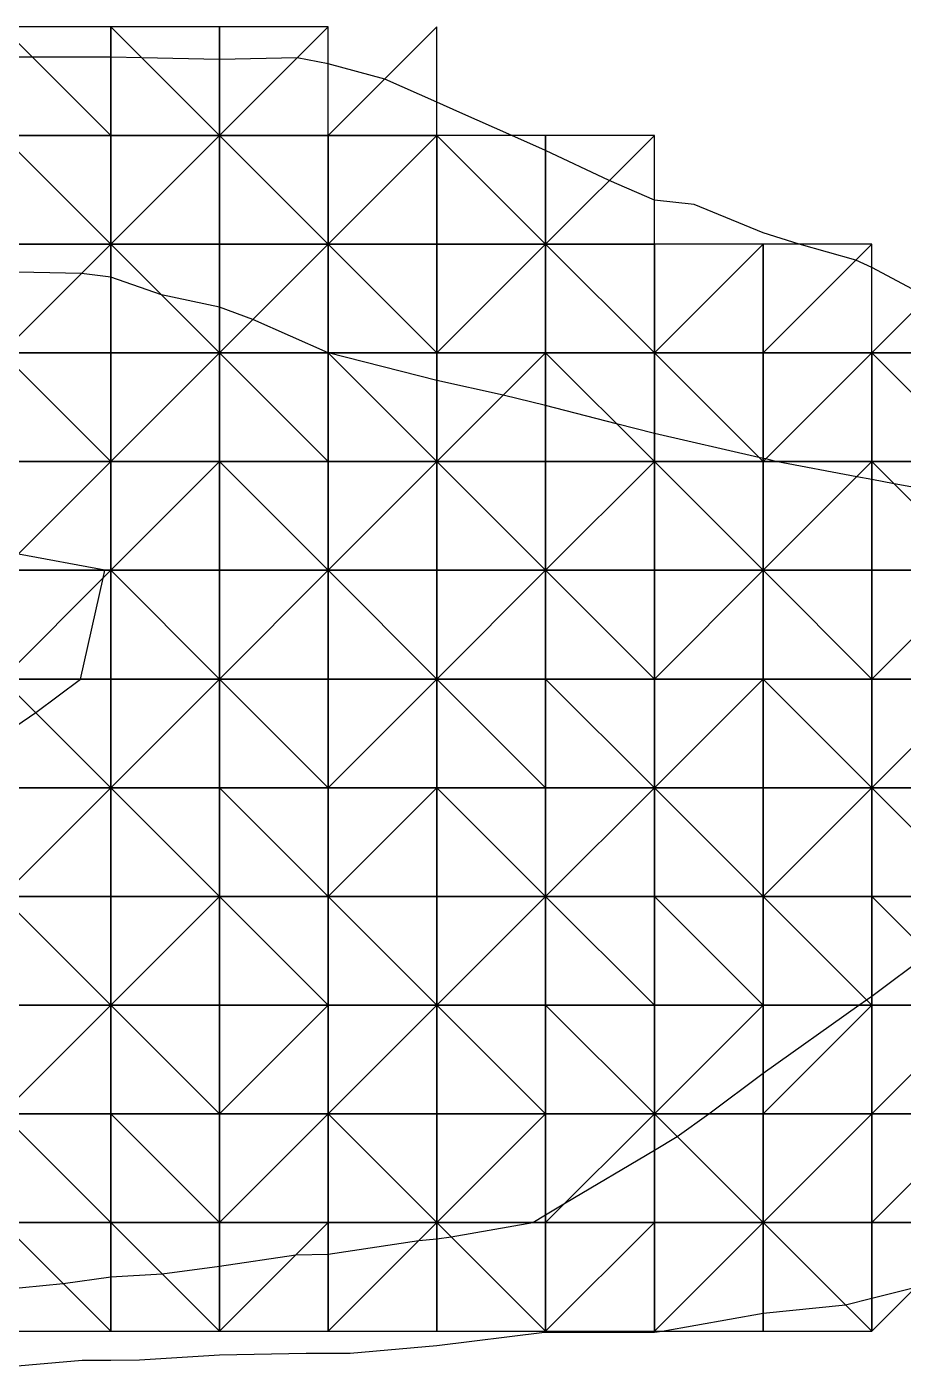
# Model space of a CAD drawing. Header units: metres. Extents: x 4732344 to 4732577, y 2266116 to 2266284.
# Drawn here: x 4732418.81 to 4732422.84, y 2266137.57 to 2266143.73 of the extents above; entities that cross this region are included whole.
import ezdxf

# ---------------------------------------------------------------- set-up
doc = ezdxf.new("R2010")
doc.units = ezdxf.units.M
doc.layers.add('TIN', color=5, linetype='Continuous')

msp = doc.modelspace()

# ---------------------------------------------------------------- linework, layer by layer
at = {"layer": 'lleno', "color": 3}
for points in [[(4732422.9538, 2266142.4868, 1327.9028), (4732422.698, 2266142.6239, 1327.8913), (4732422.6248, 2266142.6578, 1327.8885), (4732422.3647, 2266142.731, 1327.8828), (4732422.198, 2266142.7827, 1327.8788), (4732421.8809, 2266142.9139, 1327.8682), (4732421.698, 2266142.9337, 1327.8671), (4732421.4905, 2266143.0235, 1327.8598), (4732421.198, 2266143.1616, 1327.8484), (4732421.0417, 2266143.231, 1327.8427), (4732420.8038, 2266143.3368, 1327.834), (4732420.698, 2266143.3838, 1327.8301), (4732420.4576, 2266143.4906, 1327.8213), (4732420.198, 2266143.5603, 1327.8159), (4732420.0551, 2266143.5881, 1327.8138), (4732419.698, 2266143.581, 1327.8156), (4732419.3409, 2266143.5881, 1327.8161), (4732419.198, 2266143.591, 1327.8163), (4732418.838, 2266143.591, 1327.8175), (4732418.698, 2266143.591, 1327.818)], [(4732423.198, 2266141.5568, 1328.0858), (4732422.8007, 2266141.6283, 1328.0806), (4732422.698, 2266141.6486, 1328.0791), (4732422.6286, 2266141.6616, 1328.0781), (4732422.2568, 2266141.731, 1328.0731), (4732422.2105, 2266141.7435, 1328.0722), (4732422.198, 2266141.7459, 1328.072), (4732422.1784, 2266141.7506, 1328.0717), (4732421.698, 2266141.8598, 1328.0635), (4732421.5245, 2266141.9045, 1328.06), (4732421.198, 2266141.9886, 1328.0535), (4732421.0029, 2266142.0359, 1328.0499), (4732420.698, 2266142.1041, 1328.0447), (4732420.198, 2266142.231, 1328.0349), (4732420.198, 2266142.231, 1328.0349), (4732419.8518, 2266142.3848, 1328.0222), (4732419.698, 2266142.4415, 1328.0176), (4732419.4313, 2266142.4977, 1328.0134), (4732419.198, 2266142.5788, 1328.0069), (4732419.0634, 2266142.5964, 1328.0058), (4732418.698, 2266142.6035, 1328.0064)], [(4732418.698, 2266140.471, 1328.3117), (4732418.8528, 2266140.5762, 1328.3151), (4732419.0591, 2266140.731, 1328.3201), (4732419.1623, 2266141.1953, 1328.3308), (4732419.1702, 2266141.231, 1328.3276), (4732418.7726, 2266141.3056, 1328.3222)], [(4732418.698, 2266137.9236, 1328.0321), (4732418.9784, 2266137.9506, 1328.0307), (4732419.198, 2266137.981, 1328.0293), (4732419.4335, 2266137.9955, 1328.0283), (4732419.698, 2266138.0302, 1328.0268), (4732420.049, 2266138.082, 1328.0246), (4732420.198, 2266138.0848, 1328.0241), (4732420.6147, 2266138.1477, 1328.0215), (4732420.698, 2266138.156, 1328.0215), (4732420.7638, 2266138.1652, 1328.0216), (4732421.1392, 2266138.231, 1328.0228), (4732421.198, 2266138.2667, 1328.0239), (4732421.2889, 2266138.3219, 1328.0257), (4732421.698, 2266138.5643, 1328.0332), (4732421.8027, 2266138.6263, 1328.0351), (4732421.948, 2266138.731, 1328.0385), (4732422.198, 2266138.9185, 1328.0445), (4732422.6392, 2266139.231, 1328.0545), (4732422.6736, 2266139.2554, 1328.0553), (4732422.698, 2266139.2727, 1328.0558), (4732422.9599, 2266139.4691, 1328.0622)], [(4732418.698, 2266137.5655, 1327.9396), (4732419.0654, 2266137.5984, 1327.9378), (4732419.198, 2266137.5984, 1327.9373), (4732419.3296, 2266137.5994, 1327.9369), (4732419.698, 2266137.623, 1327.9353), (4732420.0964, 2266137.6294, 1327.9339), (4732420.198, 2266137.6302, 1327.9336), (4732420.2988, 2266137.6302, 1327.9333), (4732420.698, 2266137.6652, 1327.9313), (4732421.193, 2266137.726, 1327.9285), (4732421.198, 2266137.726, 1327.9285), (4732421.203, 2266137.726, 1327.9285), (4732421.698, 2266137.726, 1327.927), (4732421.7337, 2266137.731, 1327.9267), (4732422.198, 2266137.8133, 1327.9236), (4732422.5773, 2266137.8517, 1327.9216), (4732422.698, 2266137.8832, 1327.9206), (4732422.8999, 2266137.9329, 1327.9189)]]:
    msp.add_polyline3d(points, dxfattribs=at)
at = {"layer": 'TIN', "color": 5}
for points in [[(4732418.698, 2266143.731, 0.086), (4732419.198, 2266143.231, 0.136), (4732419.198, 2266143.731, 0.086)], [(4732418.698, 2266143.231, 0.136), (4732419.198, 2266143.231, 0.136), (4732418.698, 2266143.731, 0.086)], [(4732419.698, 2266143.731, 0.085), (4732419.198, 2266143.731, 0.086), (4732419.698, 2266143.231, 0.135)], [(4732419.198, 2266143.731, 0.086), (4732419.198, 2266143.231, 0.136), (4732419.698, 2266143.231, 0.135)], [(4732419.698, 2266143.231, 0.135), (4732420.198, 2266143.731, 0.086), (4732419.698, 2266143.731, 0.085)], [(4732420.198, 2266143.231, 0.127), (4732420.198, 2266143.731, 0.086), (4732419.698, 2266143.231, 0.135)], [(4732420.198, 2266143.231, 0.127), (4732420.698, 2266143.231, 0.111), (4732420.698, 2266143.731, 0.075)], [(4732419.198, 2266142.731, 0.186), (4732419.198, 2266143.231, 0.136), (4732418.698, 2266143.231, 0.136)], [(4732418.698, 2266143.231, 0.136), (4732418.698, 2266142.731, 0.187), (4732419.198, 2266142.731, 0.186)], [(4732419.198, 2266142.731, 0.186), (4732419.698, 2266143.231, 0.135), (4732419.198, 2266143.231, 0.136)], [(4732419.698, 2266142.731, 0.178), (4732419.698, 2266143.231, 0.135), (4732419.198, 2266142.731, 0.186)], [(4732420.198, 2266143.231, 0.127), (4732419.698, 2266143.231, 0.135), (4732420.198, 2266142.731, 0.164)], [(4732420.198, 2266142.731, 0.164), (4732419.698, 2266143.231, 0.135), (4732419.698, 2266142.731, 0.178)], [(4732420.698, 2266142.731, 0.148), (4732420.698, 2266143.231, 0.111), (4732420.198, 2266142.731, 0.164)], [(4732420.198, 2266142.731, 0.164), (4732420.698, 2266143.231, 0.111), (4732420.198, 2266143.231, 0.127)], [(4732421.198, 2266143.231, 0.095), (4732420.698, 2266143.231, 0.111), (4732421.198, 2266142.731, 0.131)], [(4732421.198, 2266142.731, 0.131), (4732420.698, 2266143.231, 0.111), (4732420.698, 2266142.731, 0.148)], [(4732421.698, 2266142.731, 0.115), (4732421.698, 2266143.231, 0.078), (4732421.198, 2266142.731, 0.131)], [(4732421.198, 2266142.731, 0.131), (4732421.698, 2266143.231, 0.078), (4732421.198, 2266143.231, 0.095)], [(4732419.198, 2266142.731, 0.186), (4732418.698, 2266142.231, 0.238), (4732419.198, 2266142.231, 0.232)], [(4732419.198, 2266142.731, 0.186), (4732418.698, 2266142.731, 0.187), (4732418.698, 2266142.231, 0.238)], [(4732419.198, 2266142.231, 0.232), (4732419.698, 2266142.231, 0.216), (4732419.198, 2266142.731, 0.186)], [(4732419.198, 2266142.731, 0.186), (4732419.698, 2266142.231, 0.216), (4732419.698, 2266142.731, 0.178)], [(4732419.698, 2266142.231, 0.216), (4732420.198, 2266142.731, 0.164), (4732419.698, 2266142.731, 0.178)], [(4732420.198, 2266142.231, 0.2), (4732420.198, 2266142.731, 0.164), (4732419.698, 2266142.231, 0.216)], [(4732420.698, 2266142.731, 0.148), (4732420.198, 2266142.731, 0.164), (4732420.698, 2266142.231, 0.183)], [(4732420.698, 2266142.231, 0.183), (4732420.198, 2266142.731, 0.164), (4732420.198, 2266142.231, 0.2)], [(4732420.698, 2266142.231, 0.183), (4732421.198, 2266142.731, 0.131), (4732420.698, 2266142.731, 0.148)], [(4732421.198, 2266142.231, 0.168), (4732421.198, 2266142.731, 0.131), (4732420.698, 2266142.231, 0.183)], [(4732421.198, 2266142.731, 0.131), (4732421.698, 2266142.231, 0.151), (4732421.698, 2266142.731, 0.115)], [(4732421.198, 2266142.231, 0.168), (4732421.698, 2266142.231, 0.151), (4732421.198, 2266142.731, 0.131)], [(4732421.698, 2266142.231, 0.151), (4732422.198, 2266142.731, 0.103), (4732421.698, 2266142.731, 0.115)], [(4732422.198, 2266142.231, 0.135), (4732422.198, 2266142.731, 0.103), (4732421.698, 2266142.231, 0.151)], [(4732422.698, 2266142.731, 0.094), (4732422.198, 2266142.731, 0.103), (4732422.198, 2266142.231, 0.135)], [(4732422.198, 2266142.231, 0.135), (4732422.698, 2266142.231, 0.122), (4732422.698, 2266142.731, 0.094)], [(4732423.198, 2266142.731, 0.079), (4732422.698, 2266142.231, 0.122), (4732423.198, 2266142.231, 0.105)], [(4732418.698, 2266141.731, 0.318), (4732419.198, 2266141.731, 0.303), (4732418.698, 2266142.231, 0.238)], [(4732419.198, 2266141.731, 0.303), (4732419.198, 2266142.231, 0.232), (4732418.698, 2266142.231, 0.238)], [(4732419.698, 2266142.231, 0.216), (4732419.198, 2266142.231, 0.232), (4732419.198, 2266141.731, 0.303)], [(4732419.198, 2266141.731, 0.303), (4732419.698, 2266141.731, 0.284), (4732419.698, 2266142.231, 0.216)], [(4732420.198, 2266141.731, 0.267), (4732420.198, 2266142.231, 0.2), (4732419.698, 2266142.231, 0.216)], [(4732419.698, 2266142.231, 0.216), (4732419.698, 2266141.731, 0.284), (4732420.198, 2266141.731, 0.267)], [(4732420.698, 2266141.731, 0.25), (4732420.698, 2266142.231, 0.183), (4732420.198, 2266142.231, 0.2)], [(4732420.698, 2266141.731, 0.25), (4732420.198, 2266142.231, 0.2), (4732420.198, 2266141.731, 0.267)], [(4732421.198, 2266141.731, 0.234), (4732421.198, 2266142.231, 0.168), (4732420.698, 2266141.731, 0.25)], [(4732421.198, 2266142.231, 0.168), (4732420.698, 2266142.231, 0.183), (4732420.698, 2266141.731, 0.25)], [(4732421.698, 2266141.731, 0.217), (4732421.698, 2266142.231, 0.151), (4732421.198, 2266142.231, 0.168)], [(4732421.698, 2266141.731, 0.217), (4732421.198, 2266142.231, 0.168), (4732421.198, 2266141.731, 0.234)], [(4732422.198, 2266142.231, 0.135), (4732421.698, 2266142.231, 0.151), (4732422.198, 2266141.731, 0.202)], [(4732421.698, 2266142.231, 0.151), (4732421.698, 2266141.731, 0.217), (4732422.198, 2266141.731, 0.202)], [(4732422.698, 2266141.731, 0.185), (4732422.698, 2266142.231, 0.122), (4732422.198, 2266141.731, 0.202)], [(4732422.198, 2266141.731, 0.202), (4732422.698, 2266142.231, 0.122), (4732422.198, 2266142.231, 0.135)], [(4732423.198, 2266142.231, 0.105), (4732422.698, 2266142.231, 0.122), (4732423.198, 2266141.731, 0.169)], [(4732423.198, 2266141.731, 0.169), (4732422.698, 2266142.231, 0.122), (4732422.698, 2266141.731, 0.185)], [(4732418.698, 2266141.231, 0.417), (4732419.198, 2266141.731, 0.303), (4732418.698, 2266141.731, 0.318)], [(4732418.698, 2266141.231, 0.417), (4732419.198, 2266141.231, 0.399), (4732419.198, 2266141.731, 0.303)], [(4732419.198, 2266141.731, 0.303), (4732419.198, 2266141.231, 0.399), (4732419.698, 2266141.731, 0.284)], [(4732419.198, 2266141.231, 0.399), (4732419.698, 2266141.231, 0.381), (4732419.698, 2266141.731, 0.284)], [(4732420.198, 2266141.231, 0.363), (4732420.198, 2266141.731, 0.267), (4732419.698, 2266141.731, 0.284)], [(4732419.698, 2266141.731, 0.284), (4732419.698, 2266141.231, 0.381), (4732420.198, 2266141.231, 0.363)], [(4732420.198, 2266141.231, 0.363), (4732420.698, 2266141.231, 0.346), (4732420.698, 2266141.731, 0.25)], [(4732420.698, 2266141.731, 0.25), (4732420.198, 2266141.731, 0.267), (4732420.198, 2266141.231, 0.363)], [(4732420.698, 2266141.731, 0.25), (4732421.198, 2266141.231, 0.328), (4732421.198, 2266141.731, 0.234)], [(4732420.698, 2266141.231, 0.346), (4732421.198, 2266141.231, 0.328), (4732420.698, 2266141.731, 0.25)], [(4732421.698, 2266141.731, 0.217), (4732421.198, 2266141.231, 0.328), (4732421.698, 2266141.231, 0.311)], [(4732421.198, 2266141.731, 0.234), (4732421.198, 2266141.231, 0.328), (4732421.698, 2266141.731, 0.217)], [(4732422.198, 2266141.231, 0.293), (4732421.698, 2266141.731, 0.217), (4732421.698, 2266141.231, 0.311)], [(4732422.198, 2266141.231, 0.293), (4732422.198, 2266141.731, 0.202), (4732421.698, 2266141.731, 0.217)], [(4732422.698, 2266141.731, 0.185), (4732422.198, 2266141.731, 0.202), (4732422.198, 2266141.231, 0.293)], [(4732422.698, 2266141.231, 0.276), (4732422.698, 2266141.731, 0.185), (4732422.198, 2266141.231, 0.293)], [(4732423.198, 2266141.231, 0.258), (4732423.198, 2266141.731, 0.169), (4732422.698, 2266141.731, 0.185)], [(4732423.198, 2266141.231, 0.258), (4732422.698, 2266141.731, 0.185), (4732422.698, 2266141.231, 0.276)], [(4732419.198, 2266141.231, 0.399), (4732418.698, 2266141.231, 0.417), (4732418.698, 2266140.731, 0.413)], [(4732419.198, 2266140.731, 0.395), (4732419.198, 2266141.231, 0.399), (4732418.698, 2266140.731, 0.413)], [(4732419.698, 2266140.731, 0.376), (4732419.698, 2266141.231, 0.381), (4732419.198, 2266141.231, 0.399)], [(4732419.698, 2266140.731, 0.376), (4732419.198, 2266141.231, 0.399), (4732419.198, 2266140.731, 0.395)], [(4732420.198, 2266141.231, 0.363), (4732419.698, 2266141.231, 0.381), (4732419.698, 2266140.731, 0.376)], [(4732419.698, 2266140.731, 0.376), (4732420.198, 2266140.731, 0.359), (4732420.198, 2266141.231, 0.363)], [(4732420.198, 2266141.231, 0.363), (4732420.198, 2266140.731, 0.359), (4732420.698, 2266140.731, 0.341)], [(4732420.698, 2266140.731, 0.341), (4732420.698, 2266141.231, 0.346), (4732420.198, 2266141.231, 0.363)], [(4732421.198, 2266140.731, 0.324), (4732421.198, 2266141.231, 0.328), (4732420.698, 2266140.731, 0.341)], [(4732420.698, 2266140.731, 0.341), (4732421.198, 2266141.231, 0.328), (4732420.698, 2266141.231, 0.346)], [(4732421.198, 2266141.231, 0.328), (4732421.698, 2266140.731, 0.306), (4732421.698, 2266141.231, 0.311)], [(4732421.198, 2266140.731, 0.324), (4732421.698, 2266140.731, 0.306), (4732421.198, 2266141.231, 0.328)], [(4732421.698, 2266141.231, 0.311), (4732421.698, 2266140.731, 0.306), (4732422.198, 2266141.231, 0.293)], [(4732421.698, 2266140.731, 0.306), (4732422.198, 2266140.731, 0.289), (4732422.198, 2266141.231, 0.293)], [(4732422.198, 2266141.231, 0.293), (4732422.198, 2266140.731, 0.289), (4732422.698, 2266140.731, 0.271)], [(4732422.198, 2266141.231, 0.293), (4732422.698, 2266140.731, 0.271), (4732422.698, 2266141.231, 0.276)], [(4732422.698, 2266140.731, 0.271), (4732423.198, 2266140.731, 0.254), (4732423.198, 2266141.231, 0.258)], [(4732422.698, 2266141.231, 0.276), (4732422.698, 2266140.731, 0.271), (4732423.198, 2266141.231, 0.258)], [(4732418.698, 2266140.231, 0.388), (4732419.198, 2266140.231, 0.371), (4732418.698, 2266140.731, 0.413)], [(4732418.698, 2266140.731, 0.413), (4732419.198, 2266140.231, 0.371), (4732419.198, 2266140.731, 0.395)], [(4732419.198, 2266140.731, 0.395), (4732419.198, 2266140.231, 0.371), (4732419.698, 2266140.731, 0.376)], [(4732419.698, 2266140.731, 0.376), (4732419.198, 2266140.231, 0.371), (4732419.698, 2266140.231, 0.352)], [(4732419.698, 2266140.731, 0.376), (4732419.698, 2266140.231, 0.352), (4732420.198, 2266140.231, 0.335)], [(4732420.198, 2266140.231, 0.335), (4732420.198, 2266140.731, 0.359), (4732419.698, 2266140.731, 0.376)], [(4732420.698, 2266140.731, 0.341), (4732420.198, 2266140.731, 0.359), (4732420.198, 2266140.231, 0.335)], [(4732420.198, 2266140.231, 0.335), (4732420.698, 2266140.231, 0.317), (4732420.698, 2266140.731, 0.341)], [(4732421.198, 2266140.231, 0.3), (4732420.698, 2266140.731, 0.341), (4732420.698, 2266140.231, 0.317)], [(4732421.198, 2266140.731, 0.324), (4732420.698, 2266140.731, 0.341), (4732421.198, 2266140.231, 0.3)], [(4732421.698, 2266140.231, 0.282), (4732421.698, 2266140.731, 0.306), (4732421.198, 2266140.731, 0.324)], [(4732421.198, 2266140.731, 0.324), (4732421.198, 2266140.231, 0.3), (4732421.698, 2266140.231, 0.282)], [(4732421.698, 2266140.231, 0.282), (4732422.198, 2266140.731, 0.289), (4732421.698, 2266140.731, 0.306)], [(4732422.198, 2266140.231, 0.264), (4732422.198, 2266140.731, 0.289), (4732421.698, 2266140.231, 0.282)], [(4732422.698, 2266140.231, 0.246), (4732422.198, 2266140.731, 0.289), (4732422.198, 2266140.231, 0.264)], [(4732422.698, 2266140.731, 0.271), (4732422.198, 2266140.731, 0.289), (4732422.698, 2266140.231, 0.246)], [(4732423.198, 2266140.231, 0.228), (4732423.198, 2266140.731, 0.254), (4732422.698, 2266140.231, 0.246)], [(4732422.698, 2266140.231, 0.246), (4732423.198, 2266140.731, 0.254), (4732422.698, 2266140.731, 0.271)], [(4732419.198, 2266140.231, 0.371), (4732418.698, 2266139.731, 0.362), (4732419.198, 2266139.731, 0.346)], [(4732419.198, 2266140.231, 0.371), (4732418.698, 2266140.231, 0.388), (4732418.698, 2266139.731, 0.362)], [(4732419.698, 2266139.731, 0.328), (4732419.698, 2266140.231, 0.352), (4732419.198, 2266140.231, 0.371)], [(4732419.198, 2266139.731, 0.346), (4732419.698, 2266139.731, 0.328), (4732419.198, 2266140.231, 0.371)], [(4732419.698, 2266139.731, 0.328), (4732420.198, 2266139.731, 0.311), (4732419.698, 2266140.231, 0.352)], [(4732419.698, 2266140.231, 0.352), (4732420.198, 2266139.731, 0.311), (4732420.198, 2266140.231, 0.335)], [(4732420.198, 2266140.231, 0.335), (4732420.198, 2266139.731, 0.311), (4732420.698, 2266140.231, 0.317)], [(4732420.198, 2266139.731, 0.311), (4732420.698, 2266139.731, 0.293), (4732420.698, 2266140.231, 0.317)], [(4732421.198, 2266139.731, 0.275), (4732420.698, 2266140.231, 0.317), (4732420.698, 2266139.731, 0.293)], [(4732421.198, 2266139.731, 0.275), (4732421.198, 2266140.231, 0.3), (4732420.698, 2266140.231, 0.317)], [(4732421.198, 2266140.231, 0.3), (4732421.198, 2266139.731, 0.275), (4732421.698, 2266140.231, 0.282)], [(4732421.698, 2266140.231, 0.282), (4732421.198, 2266139.731, 0.275), (4732421.698, 2266139.731, 0.258)], [(4732421.698, 2266140.231, 0.282), (4732422.198, 2266139.731, 0.239), (4732422.198, 2266140.231, 0.264)], [(4732421.698, 2266140.231, 0.282), (4732421.698, 2266139.731, 0.258), (4732422.198, 2266139.731, 0.239)], [(4732422.198, 2266139.731, 0.239), (4732422.698, 2266140.231, 0.246), (4732422.198, 2266140.231, 0.264)], [(4732422.698, 2266139.731, 0.222), (4732422.698, 2266140.231, 0.246), (4732422.198, 2266139.731, 0.239)], [(4732422.698, 2266139.731, 0.222), (4732423.198, 2266139.731, 0.204), (4732422.698, 2266140.231, 0.246)], [(4732422.698, 2266140.231, 0.246), (4732423.198, 2266139.731, 0.204), (4732423.198, 2266140.231, 0.228)], [(4732419.198, 2266139.731, 0.346), (4732418.698, 2266139.731, 0.362), (4732419.198, 2266139.231, 0.318)], [(4732418.698, 2266139.731, 0.362), (4732418.698, 2266139.231, 0.336), (4732419.198, 2266139.231, 0.318)], [(4732419.198, 2266139.231, 0.318), (4732419.698, 2266139.231, 0.302), (4732419.698, 2266139.731, 0.328)], [(4732419.198, 2266139.231, 0.318), (4732419.698, 2266139.731, 0.328), (4732419.198, 2266139.731, 0.346)], [(4732420.198, 2266139.231, 0.285), (4732420.198, 2266139.731, 0.311), (4732419.698, 2266139.731, 0.328)], [(4732419.698, 2266139.731, 0.328), (4732419.698, 2266139.231, 0.302), (4732420.198, 2266139.231, 0.285)], [(4732420.698, 2266139.231, 0.268), (4732420.698, 2266139.731, 0.293), (4732420.198, 2266139.731, 0.311)], [(4732420.198, 2266139.731, 0.311), (4732420.198, 2266139.231, 0.285), (4732420.698, 2266139.231, 0.268)], [(4732420.698, 2266139.731, 0.293), (4732420.698, 2266139.231, 0.268), (4732421.198, 2266139.731, 0.275)], [(4732421.198, 2266139.731, 0.275), (4732420.698, 2266139.231, 0.268), (4732421.198, 2266139.231, 0.25)], [(4732421.198, 2266139.231, 0.25), (4732421.698, 2266139.231, 0.233), (4732421.198, 2266139.731, 0.275)], [(4732421.698, 2266139.231, 0.233), (4732421.698, 2266139.731, 0.258), (4732421.198, 2266139.731, 0.275)], [(4732421.698, 2266139.731, 0.258), (4732421.698, 2266139.231, 0.233), (4732422.198, 2266139.231, 0.215)], [(4732422.198, 2266139.231, 0.215), (4732422.198, 2266139.731, 0.239), (4732421.698, 2266139.731, 0.258)], [(4732422.698, 2266139.731, 0.222), (4732422.198, 2266139.731, 0.239), (4732422.698, 2266139.231, 0.198)], [(4732422.698, 2266139.231, 0.198), (4732422.198, 2266139.731, 0.239), (4732422.198, 2266139.231, 0.215)], [(4732423.198, 2266139.231, 0.18), (4732423.198, 2266139.731, 0.204), (4732422.698, 2266139.731, 0.222)], [(4732422.698, 2266139.731, 0.222), (4732422.698, 2266139.231, 0.198), (4732423.198, 2266139.231, 0.18)], [(4732419.198, 2266139.231, 0.318), (4732418.698, 2266138.731, 0.309), (4732419.198, 2266138.731, 0.292)], [(4732418.698, 2266139.231, 0.336), (4732418.698, 2266138.731, 0.309), (4732419.198, 2266139.231, 0.318)], [(4732419.698, 2266138.731, 0.275), (4732419.698, 2266139.231, 0.302), (4732419.198, 2266139.231, 0.318)], [(4732419.198, 2266139.231, 0.318), (4732419.198, 2266138.731, 0.292), (4732419.698, 2266138.731, 0.275)], [(4732420.198, 2266139.231, 0.285), (4732419.698, 2266139.231, 0.302), (4732419.698, 2266138.731, 0.275)], [(4732420.198, 2266139.231, 0.285), (4732419.698, 2266138.731, 0.275), (4732420.198, 2266138.731, 0.258)], [(4732420.198, 2266138.731, 0.258), (4732420.698, 2266138.731, 0.243), (4732420.698, 2266139.231, 0.268)], [(4732420.698, 2266139.231, 0.268), (4732420.198, 2266139.231, 0.285), (4732420.198, 2266138.731, 0.258)], [(4732421.198, 2266138.731, 0.226), (4732421.198, 2266139.231, 0.25), (4732420.698, 2266139.231, 0.268)], [(4732420.698, 2266139.231, 0.268), (4732420.698, 2266138.731, 0.243), (4732421.198, 2266138.731, 0.226)], [(4732421.698, 2266138.731, 0.209), (4732421.698, 2266139.231, 0.233), (4732421.198, 2266139.231, 0.25)], [(4732421.698, 2266138.731, 0.209), (4732421.198, 2266139.231, 0.25), (4732421.198, 2266138.731, 0.226)], [(4732422.198, 2266138.731, 0.191), (4732422.198, 2266139.231, 0.215), (4732421.698, 2266138.731, 0.209)], [(4732422.198, 2266139.231, 0.215), (4732421.698, 2266139.231, 0.233), (4732421.698, 2266138.731, 0.209)], [(4732422.698, 2266139.231, 0.198), (4732422.198, 2266139.231, 0.215), (4732422.198, 2266138.731, 0.191)], [(4732422.198, 2266138.731, 0.191), (4732422.698, 2266138.731, 0.173), (4732422.698, 2266139.231, 0.198)], [(4732423.198, 2266139.231, 0.18), (4732422.698, 2266139.231, 0.198), (4732422.698, 2266138.731, 0.173)], [(4732422.698, 2266138.731, 0.173), (4732423.198, 2266138.731, 0.155), (4732423.198, 2266139.231, 0.18)], [(4732418.698, 2266138.231, 0.283), (4732419.198, 2266138.231, 0.265), (4732418.698, 2266138.731, 0.309)], [(4732419.198, 2266138.231, 0.265), (4732419.198, 2266138.731, 0.292), (4732418.698, 2266138.731, 0.309)], [(4732419.698, 2266138.231, 0.249), (4732419.198, 2266138.731, 0.292), (4732419.198, 2266138.231, 0.265)], [(4732419.698, 2266138.731, 0.275), (4732419.198, 2266138.731, 0.292), (4732419.698, 2266138.231, 0.249)], [(4732420.198, 2266138.731, 0.258), (4732419.698, 2266138.731, 0.275), (4732419.698, 2266138.231, 0.249)], [(4732419.698, 2266138.231, 0.249), (4732420.198, 2266138.231, 0.231), (4732420.198, 2266138.731, 0.258)], [(4732420.698, 2266138.231, 0.215), (4732420.698, 2266138.731, 0.243), (4732420.198, 2266138.731, 0.258)], [(4732420.198, 2266138.731, 0.258), (4732420.198, 2266138.231, 0.231), (4732420.698, 2266138.231, 0.215)], [(4732421.198, 2266138.731, 0.226), (4732420.698, 2266138.731, 0.243), (4732420.698, 2266138.231, 0.215)], [(4732420.698, 2266138.231, 0.215), (4732421.198, 2266138.231, 0.198), (4732421.198, 2266138.731, 0.226)], [(4732421.198, 2266138.731, 0.226), (4732421.198, 2266138.231, 0.198), (4732421.698, 2266138.731, 0.209)], [(4732421.198, 2266138.231, 0.198), (4732421.698, 2266138.231, 0.182), (4732421.698, 2266138.731, 0.209)], [(4732421.698, 2266138.731, 0.209), (4732421.698, 2266138.231, 0.182), (4732422.198, 2266138.231, 0.166)], [(4732421.698, 2266138.731, 0.209), (4732422.198, 2266138.231, 0.166), (4732422.198, 2266138.731, 0.191)], [(4732422.198, 2266138.731, 0.191), (4732422.198, 2266138.231, 0.166), (4732422.698, 2266138.731, 0.173)], [(4732422.198, 2266138.231, 0.166), (4732422.698, 2266138.231, 0.148), (4732422.698, 2266138.731, 0.173)], [(4732423.198, 2266138.731, 0.155), (4732422.698, 2266138.731, 0.173), (4732422.698, 2266138.231, 0.148)], [(4732423.198, 2266138.731, 0.155), (4732422.698, 2266138.231, 0.148), (4732423.198, 2266138.231, 0.131)], [(4732418.698, 2266138.231, 0.283), (4732418.698, 2266137.731, 0.148), (4732419.198, 2266137.731, 0.135)], [(4732419.198, 2266137.731, 0.135), (4732419.198, 2266138.231, 0.265), (4732418.698, 2266138.231, 0.283)], [(4732419.198, 2266138.231, 0.265), (4732419.198, 2266137.731, 0.135), (4732419.698, 2266137.731, 0.127)], [(4732419.698, 2266137.731, 0.127), (4732419.698, 2266138.231, 0.249), (4732419.198, 2266138.231, 0.265)], [(4732420.198, 2266138.231, 0.231), (4732419.698, 2266138.231, 0.249), (4732419.698, 2266137.731, 0.127)], [(4732420.198, 2266137.731, 0.125), (4732420.198, 2266138.231, 0.231), (4732419.698, 2266137.731, 0.127)], [(4732420.198, 2266137.731, 0.125), (4732420.698, 2266137.731, 0.115), (4732420.698, 2266138.231, 0.215)], [(4732420.698, 2266138.231, 0.215), (4732420.198, 2266138.231, 0.231), (4732420.198, 2266137.731, 0.125)], [(4732420.698, 2266137.731, 0.115), (4732421.198, 2266137.731, 0.101), (4732420.698, 2266138.231, 0.215)], [(4732420.698, 2266138.231, 0.215), (4732421.198, 2266137.731, 0.101), (4732421.198, 2266138.231, 0.198)], [(4732421.198, 2266137.731, 0.101), (4732421.698, 2266138.231, 0.182), (4732421.198, 2266138.231, 0.198)], [(4732421.198, 2266137.731, 0.101), (4732421.698, 2266137.731, 0.101), (4732421.698, 2266138.231, 0.182)], [(4732422.198, 2266138.231, 0.166), (4732421.698, 2266138.231, 0.182), (4732421.698, 2266137.731, 0.101)], [(4732422.198, 2266137.731, 0.087), (4732422.198, 2266138.231, 0.166), (4732421.698, 2266137.731, 0.101)], [(4732422.698, 2266137.731, 0.079), (4732422.698, 2266138.231, 0.148), (4732422.198, 2266138.231, 0.166)], [(4732422.698, 2266137.731, 0.079), (4732422.198, 2266138.231, 0.166), (4732422.198, 2266137.731, 0.087)], [(4732423.198, 2266138.231, 0.131), (4732422.698, 2266138.231, 0.148), (4732422.698, 2266137.731, 0.079)]]:
    msp.add_3dface(points, dxfattribs=at)

doc.saveas('drawing.dxf')
